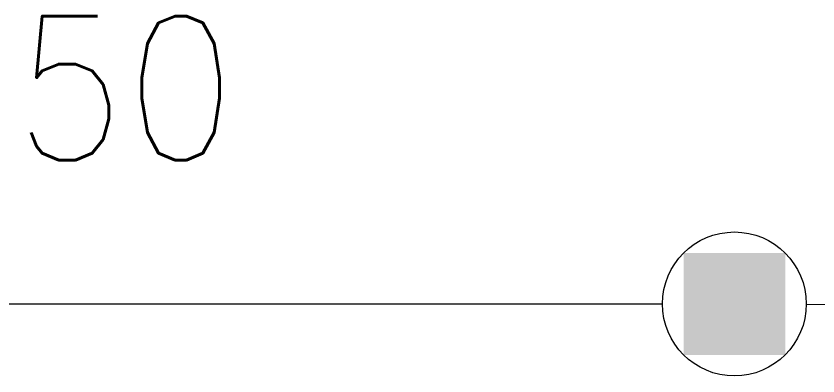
# Model space of a CAD drawing. Header units: inches. Extents: x 47316 to 59086, y 3141 to 11743.
# Drawn here: x 54385.67 to 54413.56, y 10130.11 to 10142.61 of the extents above; entities that cross this region are included whole.
import ezdxf

# ---------------------------------------------------------------- set-up
doc = ezdxf.new("R2010")
doc.units = ezdxf.units.IN
doc.header["$MEASUREMENT"] = 0
doc.styles.get("Standard").update_dxf_attribs({"font": ''})
doc.styles.get('Standard').set_extended_font_data('SimSun')
doc.linetypes.add('_VH_FELT_TAPE', pattern='A,0.4,-0.7,["FELT",Standard,S=0.3,R=0,X=-0.5,Y=-0.15],-0.7', length=1.8)

msp = doc.modelspace()

# ---------------------------------------------------------------- linework, layer by layer
at = {"color": 0, "linetype": '_VH_FELT_TAPE', "lineweight": 15, "ltscale": 5}
for p, q in [((54370.361, 10132.61), (54408.152, 10132.61)), ((54413.152, 10132.597), (54439.719, 10132.466))]:
    msp.add_line(p, q, dxfattribs=at)
at = {"color": 0, "linetype": 'Continuous', "lineweight": 15}
msp.add_circle((54410.652, 10132.61), 2.5, dxfattribs=at)
at = {"color": 0, "linetype": 'Continuous', "lineweight": 15, "extrusion": (0, 0, -1)}
msp.add_solid([(-54408.884, 10134.377), (-54408.884, 10130.842), (-54412.42, 10134.377), (-54412.42, 10130.842)], dxfattribs=at)

# ---------------------------------------------------------------- texts
at = {"color": 7, "linetype": '_VH_FELT_TAPE', "lineweight": 18, "ltscale": 5, "insert": (54385.614, 10142.61), "char_height": 5, "width": 8.57143, "attachment_point": 1}
msp.add_mtext('\\Fromans.shx;\\W0.9000000000;\\T1.0000000000;\\o\\l50', dxfattribs=at)

doc.saveas('drawing.dxf')
